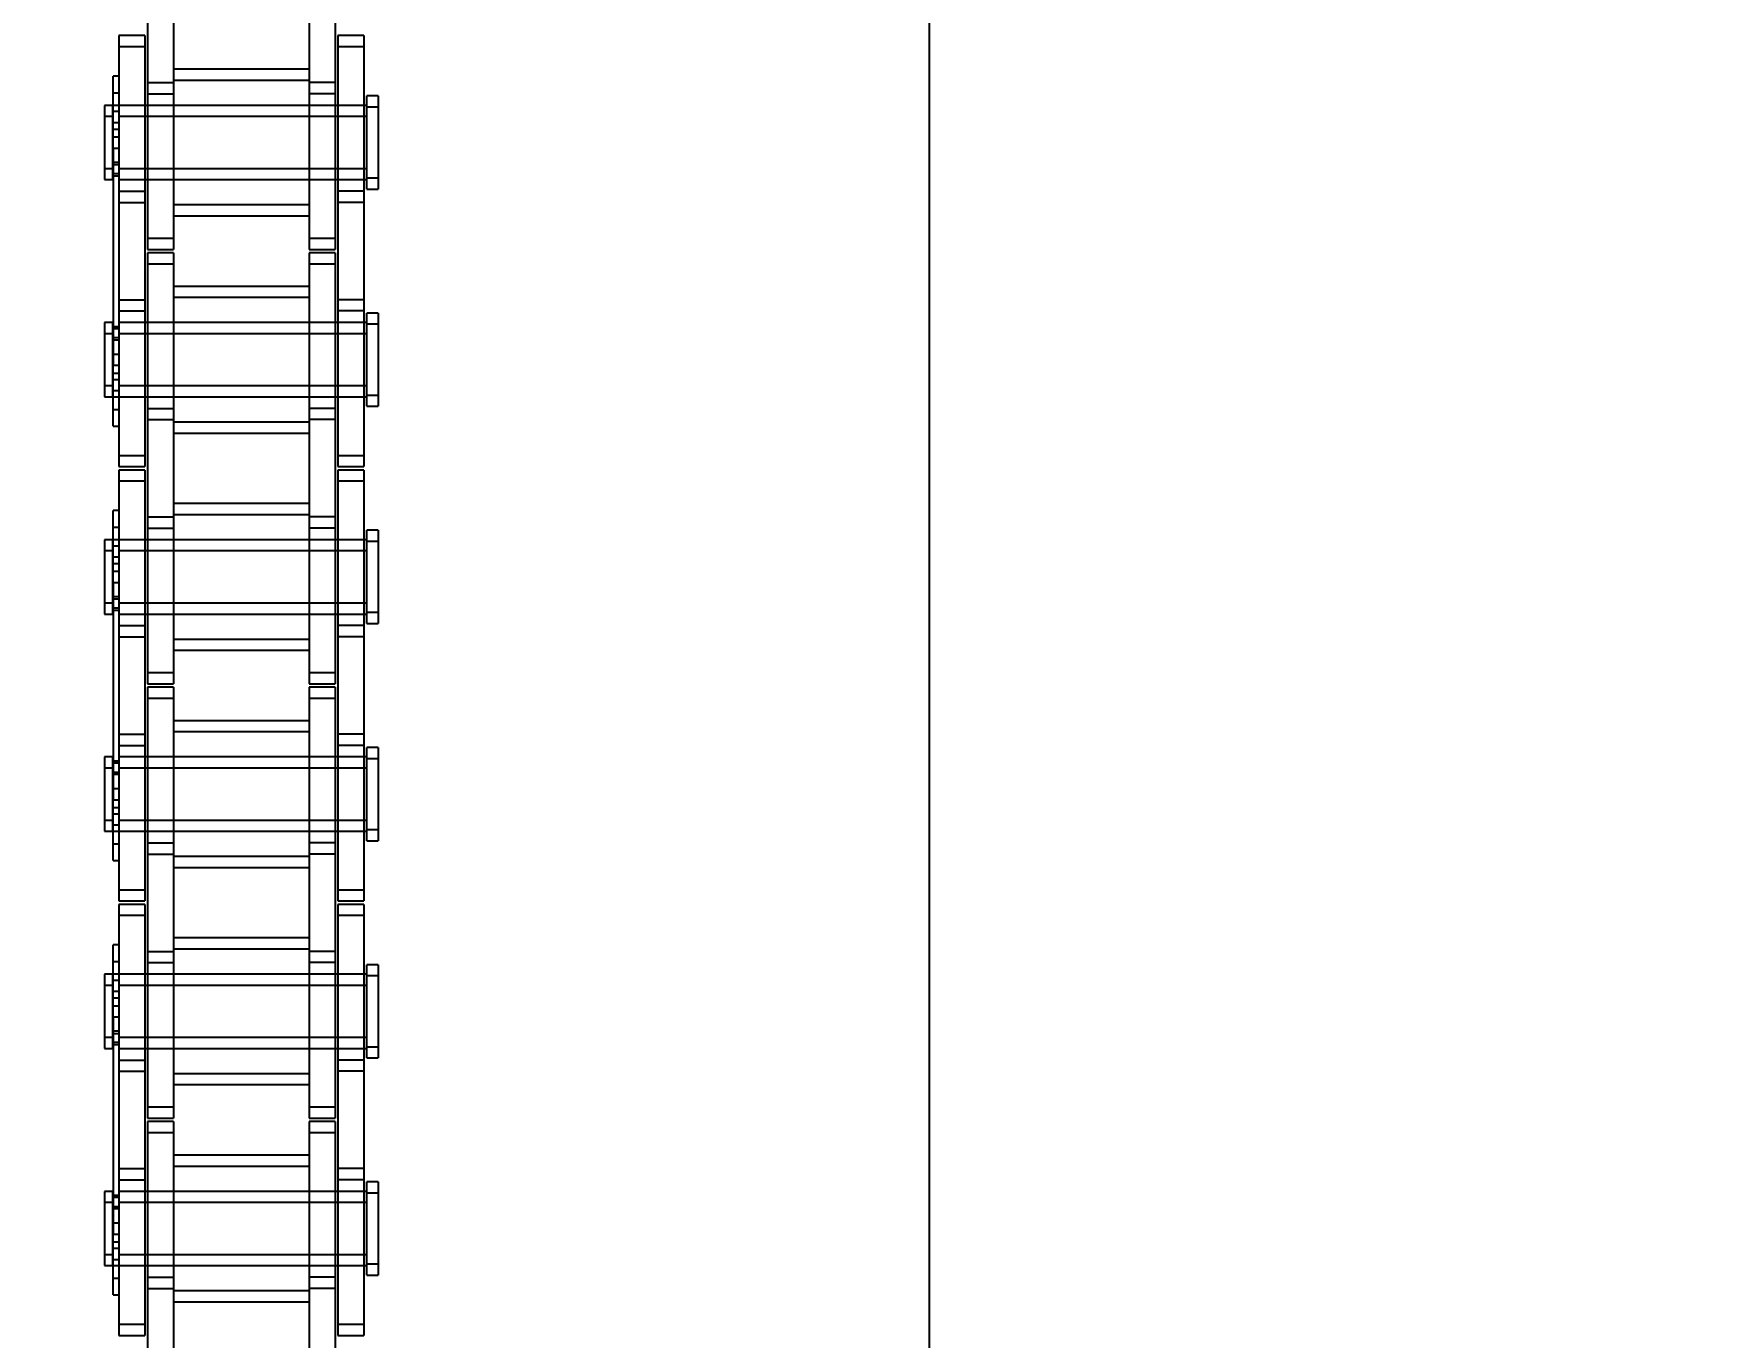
# Model space of a CAD drawing. Header units: metres. Extents: x 0 to 63075, y 0 to 44550.
# Drawn here: x 13791.6 to 13890.7, y 28807.8 to 28884 of the extents above; entities that cross this region are included whole.
import ezdxf

# ---------------------------------------------------------------- set-up
doc = ezdxf.new("R2010")
doc.units = ezdxf.units.M
doc.header["$LTSCALE"] = 75
doc.linetypes.add('HIDDEN2', pattern=[4.7625, 3.175, -1.5875])
for name, color, linetype in [('18_COTAS', 7, 'Continuous'), ('SDM', 7, 'Continuous'), ('SL1', 8, 'Continuous'), ('SL4', 4, 'Continuous'), ('ST1', 7, 'HIDDEN2')]:
    doc.layers.add(name, color=color, linetype=linetype)
doc.styles.add('ROMANS', font='ROMANS.SHX')
doc.dimstyles.new('75___1-75', dxfattribs={"dimscale": 75, "dimtxt": 2.5, "dimasz": 2, "dimexe": 1.5, "dimexo": 1, "dimgap": 0.5, "dimtad": 1, "dimdec": 0, "dimzin": 12, "dimtxsty": 'ROMANS', "dimcen": 0, "dimclrd": 256, "dimclre": 256, "dimclrt": 3, "dimazin": 3, "dimtfac": 1, "dimtdec": 0, "dimtmove": 0, "dimatfit": 0, "dimfxl": 1, "dimlwd": -1, "dimlwe": -1, "dimarcsym": 0})

# ---------------------------------------------------------------- blocks, each defined once
blk = doc.blocks.new('A$C1d93b9d1')
at = {"layer": 'SL1'}
h = blk.add_hatch(dxfattribs=at)
h.set_pattern_fill('_USER', color=256, scale=162.5, angle=45, style=0, pattern_type=0)
h.set_pattern_definition([(45, (-16661.6, -20824.6), (-114.90485, 114.90485), [])])
h.paths.add_polyline_path([(4898.082, 4636.318), (5948.734, 4636.318), (5901.607, 4542.064), (5682.606, 4461.672), (5480.238, 4248.214), (5366.579, 4226.037), (5244.603, 4278.708), (5081.045, 4469.988), (4934.12, 4553.153)])
blk = doc.blocks.new('*D27')
at = {"layer": '18_COTAS', "transparency": 16777216}
for p, q in [((12131.24, 27878.333), (12131.24, 30705.371)), ((13913.74, 30509.566), (13913.74, 30705.371)), ((11981.24, 30592.871), (11122.311, 30592.871)), ((13913.74, 30592.871), (12131.24, 30592.871)), ((14063.74, 30592.871), (14213.74, 30592.871))]:
    blk.add_line(p, q, dxfattribs=at)
for points in [[(11981.24, 30617.871), (11981.24, 30567.871), (12131.24, 30592.871)], [(14063.74, 30617.871), (14063.74, 30567.871), (13913.74, 30592.871)]]:
    blk.add_solid(points, dxfattribs=at)
at = {"layer": 'Defpoints', "color": 0, "transparency": 16777216}
for p in [(13913.74, 30592.871), (13913.74, 30434.566), (12131.24, 27803.333)]:
    blk.add_point(p, dxfattribs=at)
at = {"layer": '18_COTAS', "color": 3, "transparency": 16777216, "insert": (11476.776, 30724.121), "char_height": 187.5, "attachment_point": 5, "style": 'ROMANS'}
blk.add_mtext('1782', dxfattribs=at)
blk = doc.blocks.new('A$C429c7d53')
at = {"layer": 'SL4'}
blk.add_line((123.235, 1009.762), (123.235, 2334.738), dxfattribs=at)
at = {"layer": 'ST1'}
for p, q in [((77.515, 1796.761), (77.515, 1790.411)), ((79.035, 1796.761), (79.035, 1790.411)), ((86.965, 1796.761), (86.965, 1790.411)), ((88.485, 1796.761), (88.485, 1790.411)), ((75.843, 1793.811), (75.843, 1793.156)), ((77.363, 1793.811), (75.843, 1793.811)), ((77.363, 1793.811), (77.363, 1793.156)), ((88.637, 1793.811), (88.637, 1793.156)), ((90.157, 1793.811), (88.637, 1793.811)), ((90.157, 1793.811), (90.157, 1793.156)), ((75.843, 1793.156), (75.843, 1784.061)), ((77.363, 1793.156), (75.843, 1793.156)), ((77.363, 1793.156), (77.363, 1784.061)), ((88.637, 1793.156), (88.637, 1784.061)), ((90.157, 1793.156), (88.637, 1793.156)), ((90.157, 1793.156), (90.157, 1784.061)), ((75.511, 1790.467), (75.511, 1791.443)), ((75.843, 1791.443), (75.511, 1791.443)), ((86.965, 1791.851), (79.035, 1791.851)), ((75.511, 1790.467), (75.843, 1790.467)), ((75.511, 1787.236), (75.511, 1790.467)), ((77.515, 1791.066), (79.035, 1791.066)), ((77.515, 1790.411), (79.035, 1790.411)), ((77.515, 1790.411), (77.515, 1781.316)), ((86.965, 1791.196), (79.035, 1791.196)), ((79.035, 1790.411), (79.035, 1781.316)), ((88.485, 1791.066), (86.965, 1791.066)), ((88.485, 1790.411), (86.965, 1790.411)), ((86.965, 1790.411), (86.965, 1781.316)), ((88.485, 1790.411), (88.485, 1781.316)), ((75, 1789.736), (75, 1789.081)), ((75.474, 1789.736), (75, 1789.736)), ((75.474, 1789.081), (75.474, 1789.736)), ((77.363, 1789.736), (75.511, 1789.736)), ((90.341, 1789.736), (75.843, 1789.736)), ((79.035, 1789.736), (77.515, 1789.736)), ((86.965, 1789.736), (79.035, 1789.736)), ((88.485, 1789.736), (86.965, 1789.736)), ((90.157, 1789.736), (88.637, 1789.736)), ((90.341, 1789.635), (90.341, 1790.29)), ((91, 1790.29), (90.341, 1790.29)), ((90.341, 1784.838), (90.341, 1789.635)), ((91, 1789.635), (90.341, 1789.635)), ((91, 1790.29), (91, 1789.635)), ((91, 1789.635), (91, 1784.838)), ((75, 1789.081), (75, 1785.391)), ((75.474, 1789.081), (75, 1789.081)), ((75.843, 1789.367), (75.474, 1789.367)), ((75.474, 1785.391), (75.474, 1789.081)), ((75.843, 1788.712), (75.474, 1788.712)), ((77.363, 1789.081), (75.843, 1789.081)), ((90.341, 1789.081), (75.843, 1789.081)), ((79.035, 1789.081), (77.515, 1789.081)), ((86.965, 1789.081), (79.035, 1789.081)), ((88.485, 1789.081), (86.965, 1789.081)), ((90.157, 1789.081), (88.637, 1789.081)), ((75.511, 1788.343), (75.843, 1788.343)), ((75.511, 1787.891), (75.843, 1787.891)), ((75.511, 1787.236), (75.511, 1774.536)), ((75.511, 1787.236), (75.843, 1787.236)), ((75, 1786.046), (75.474, 1786.046)), ((75.474, 1786.415), (75.843, 1786.415)), ((75.474, 1785.76), (75.843, 1785.76)), ((75.511, 1786.272), (75.843, 1786.272)), ((75.511, 1785.617), (75.843, 1785.617)), ((75.843, 1786.046), (77.363, 1786.046)), ((75.843, 1786.046), (90.341, 1786.046)), ((77.515, 1786.046), (79.035, 1786.046)), ((79.035, 1786.046), (86.965, 1786.046)), ((86.965, 1786.046), (88.485, 1786.046)), ((88.637, 1786.046), (90.157, 1786.046)), ((90.341, 1785.493), (91, 1785.493)), ((75, 1785.391), (75.474, 1785.391)), ((75.843, 1785.391), (77.363, 1785.391)), ((75.843, 1785.391), (90.341, 1785.391)), ((75.843, 1784.716), (77.363, 1784.716)), ((77.515, 1785.391), (79.035, 1785.391)), ((79.035, 1785.391), (86.965, 1785.391)), ((86.965, 1785.391), (88.485, 1785.391)), ((88.637, 1785.391), (90.157, 1785.391)), ((90.157, 1784.716), (88.637, 1784.716)), ((90.341, 1784.838), (91, 1784.838)), ((75.843, 1784.061), (77.363, 1784.061)), ((75.843, 1784.061), (75.843, 1777.711)), ((77.363, 1784.061), (77.363, 1777.711)), ((79.035, 1783.931), (86.965, 1783.931)), ((90.157, 1784.061), (88.637, 1784.061)), ((88.637, 1784.061), (88.637, 1777.711)), ((90.157, 1784.061), (90.157, 1777.711)), ((79.035, 1783.276), (86.965, 1783.276)), ((77.515, 1781.971), (79.035, 1781.971)), ((86.965, 1781.971), (88.485, 1781.971)), ((77.515, 1781.316), (79.035, 1781.316)), ((77.515, 1781.111), (77.515, 1780.456)), ((79.035, 1781.111), (77.515, 1781.111)), ((79.035, 1781.111), (79.035, 1780.456)), ((86.965, 1781.316), (88.485, 1781.316)), ((86.965, 1781.111), (86.965, 1780.456)), ((88.485, 1781.111), (86.965, 1781.111)), ((88.485, 1781.111), (88.485, 1780.456)), ((77.515, 1780.456), (77.515, 1771.361)), ((79.035, 1780.456), (77.515, 1780.456)), ((79.035, 1780.456), (79.035, 1771.361)), ((86.965, 1780.456), (86.965, 1771.361)), ((88.485, 1780.456), (86.965, 1780.456)), ((88.485, 1780.456), (88.485, 1771.361)), ((86.965, 1779.151), (79.035, 1779.151)), ((75.843, 1778.366), (77.363, 1778.366)), ((75.843, 1777.711), (77.363, 1777.711)), ((75.843, 1777.711), (75.843, 1768.616)), ((77.363, 1777.711), (77.363, 1768.616)), ((86.965, 1778.496), (79.035, 1778.496)), ((90.157, 1778.366), (88.637, 1778.366)), ((90.157, 1777.711), (88.637, 1777.711)), ((88.637, 1777.711), (88.637, 1768.616)), ((90.157, 1777.711), (90.157, 1768.616)), ((90.341, 1776.935), (90.341, 1777.59)), ((91, 1777.59), (90.341, 1777.59)), ((91, 1777.59), (91, 1776.935)), ((75, 1777.036), (75, 1776.381)), ((75.474, 1777.036), (75, 1777.036)), ((75.474, 1776.381), (75.474, 1777.036)), ((75.843, 1776.667), (75.474, 1776.667)), ((75.511, 1776.81), (75.843, 1776.81)), ((77.363, 1777.036), (75.843, 1777.036)), ((90.341, 1777.036), (75.843, 1777.036)), ((79.035, 1777.036), (77.515, 1777.036)), ((86.965, 1777.036), (79.035, 1777.036)), ((88.485, 1777.036), (86.965, 1777.036)), ((90.157, 1777.036), (88.637, 1777.036)), ((90.341, 1772.138), (90.341, 1776.935)), ((91, 1776.935), (90.341, 1776.935)), ((91, 1776.935), (91, 1772.138)), ((75, 1776.381), (75, 1772.691)), ((75.474, 1776.381), (75, 1776.381)), ((75.474, 1772.691), (75.474, 1776.381)), ((75.843, 1776.012), (75.474, 1776.012)), ((75.511, 1776.155), (75.843, 1776.155)), ((77.363, 1776.381), (75.843, 1776.381)), ((90.341, 1776.381), (75.843, 1776.381)), ((79.035, 1776.381), (77.515, 1776.381)), ((86.965, 1776.381), (79.035, 1776.381)), ((88.485, 1776.381), (86.965, 1776.381)), ((90.157, 1776.381), (88.637, 1776.381)), ((75.511, 1775.191), (75.843, 1775.191)), ((75.474, 1773.715), (75.843, 1773.715)), ((75.511, 1774.536), (75.843, 1774.536)), ((75.511, 1770.984), (75.511, 1774.536)), ((75.511, 1774.084), (75.843, 1774.084)), ((75, 1773.346), (75.474, 1773.346)), ((75, 1772.691), (75.474, 1772.691)), ((75.474, 1773.06), (75.843, 1773.06)), ((75.511, 1772.691), (77.363, 1772.691)), ((75.843, 1773.346), (77.363, 1773.346)), ((75.843, 1773.346), (90.341, 1773.346)), ((75.843, 1772.691), (90.341, 1772.691)), ((77.515, 1773.346), (79.035, 1773.346)), ((77.515, 1772.691), (79.035, 1772.691)), ((79.035, 1773.346), (86.965, 1773.346)), ((79.035, 1772.691), (86.965, 1772.691)), ((86.965, 1773.346), (88.485, 1773.346)), ((86.965, 1772.691), (88.485, 1772.691)), ((88.637, 1773.346), (90.157, 1773.346)), ((88.637, 1772.691), (90.157, 1772.691)), ((90.341, 1772.793), (91, 1772.793)), ((75.511, 1771.96), (75.843, 1771.96)), ((77.515, 1772.016), (79.035, 1772.016)), ((88.485, 1772.016), (86.965, 1772.016)), ((90.341, 1772.138), (91, 1772.138)), ((75.511, 1770.984), (75.843, 1770.984)), ((77.515, 1771.361), (79.035, 1771.361)), ((77.515, 1771.361), (77.515, 1765.011)), ((79.035, 1771.361), (79.035, 1765.011)), ((79.035, 1771.231), (86.965, 1771.231)), ((88.485, 1771.361), (86.965, 1771.361)), ((86.965, 1771.361), (86.965, 1765.011)), ((88.485, 1771.361), (88.485, 1765.011)), ((79.035, 1770.576), (86.965, 1770.576)), ((75.843, 1769.271), (77.363, 1769.271)), ((75.843, 1768.616), (77.363, 1768.616)), ((88.637, 1769.271), (90.157, 1769.271)), ((88.637, 1768.616), (90.157, 1768.616)), ((75.843, 1768.411), (75.843, 1767.756)), ((77.363, 1768.411), (75.843, 1768.411)), ((75.843, 1767.756), (75.843, 1758.661)), ((77.363, 1767.756), (75.843, 1767.756)), ((77.363, 1768.411), (77.363, 1767.756)), ((77.363, 1767.756), (77.363, 1758.661)), ((88.637, 1768.411), (88.637, 1767.756)), ((90.157, 1768.411), (88.637, 1768.411)), ((88.637, 1767.756), (88.637, 1758.661)), ((90.157, 1767.756), (88.637, 1767.756)), ((90.157, 1768.411), (90.157, 1767.756)), ((90.157, 1767.756), (90.157, 1758.661)), ((75.511, 1765.067), (75.511, 1766.043)), ((75.843, 1766.043), (75.511, 1766.043)), ((77.515, 1765.666), (79.035, 1765.666)), ((86.965, 1766.451), (79.035, 1766.451)), ((86.965, 1765.796), (79.035, 1765.796)), ((88.485, 1765.666), (86.965, 1765.666)), ((75.511, 1765.067), (75.843, 1765.067)), ((75.511, 1761.836), (75.511, 1765.067)), ((77.515, 1765.011), (79.035, 1765.011)), ((77.515, 1765.011), (77.515, 1755.916)), ((79.035, 1765.011), (79.035, 1755.916)), ((88.485, 1765.011), (86.965, 1765.011)), ((86.965, 1765.011), (86.965, 1755.916)), ((88.485, 1765.011), (88.485, 1755.916)), ((90.341, 1764.235), (90.341, 1764.89)), ((91, 1764.89), (90.341, 1764.89)), ((91, 1764.89), (91, 1764.235)), ((75, 1764.336), (75, 1763.681)), ((75.474, 1764.336), (75, 1764.336)), ((75, 1763.681), (75, 1759.991)), ((75.474, 1763.681), (75, 1763.681)), ((75.474, 1763.681), (75.474, 1764.336)), ((75.843, 1763.967), (75.474, 1763.967)), ((75.474, 1759.991), (75.474, 1763.681)), ((77.363, 1764.336), (75.511, 1764.336)), ((90.341, 1764.336), (75.843, 1764.336)), ((77.363, 1763.681), (75.843, 1763.681)), ((90.341, 1763.681), (75.843, 1763.681)), ((79.035, 1764.336), (77.515, 1764.336)), ((79.035, 1763.681), (77.515, 1763.681)), ((86.965, 1764.336), (79.035, 1764.336)), ((86.965, 1763.681), (79.035, 1763.681)), ((88.485, 1764.336), (86.965, 1764.336)), ((88.485, 1763.681), (86.965, 1763.681)), ((90.157, 1764.336), (88.637, 1764.336)), ((90.157, 1763.681), (88.637, 1763.681)), ((90.341, 1759.438), (90.341, 1764.235)), ((91, 1764.235), (90.341, 1764.235)), ((91, 1764.235), (91, 1759.438)), ((75.843, 1763.312), (75.474, 1763.312)), ((75.511, 1762.943), (75.843, 1762.943)), ((75.511, 1762.491), (75.843, 1762.491)), ((75.511, 1761.836), (75.843, 1761.836)), ((75.511, 1761.836), (75.511, 1749.136)), ((75.474, 1761.015), (75.843, 1761.015)), ((75.511, 1760.872), (75.843, 1760.872)), ((75, 1760.646), (75.474, 1760.646)), ((75, 1759.991), (75.474, 1759.991)), ((75.474, 1760.36), (75.843, 1760.36)), ((75.511, 1760.217), (75.843, 1760.217)), ((75.843, 1760.646), (77.363, 1760.646)), ((75.843, 1760.646), (90.341, 1760.646)), ((75.843, 1759.991), (77.363, 1759.991)), ((75.843, 1759.991), (90.341, 1759.991)), ((77.515, 1760.646), (79.035, 1760.646)), ((77.515, 1759.991), (79.035, 1759.991)), ((79.035, 1760.646), (86.965, 1760.646)), ((79.035, 1759.991), (86.965, 1759.991)), ((86.965, 1760.646), (88.485, 1760.646)), ((86.965, 1759.991), (88.485, 1759.991)), ((88.637, 1760.646), (90.157, 1760.646)), ((88.637, 1759.991), (90.157, 1759.991)), ((90.341, 1760.093), (91, 1760.093)), ((75.843, 1759.316), (77.363, 1759.316)), ((90.157, 1759.316), (88.637, 1759.316)), ((90.341, 1759.438), (91, 1759.438)), ((75.843, 1758.661), (77.363, 1758.661)), ((75.843, 1758.661), (75.843, 1752.311)), ((77.363, 1758.661), (77.363, 1752.311)), ((79.035, 1758.531), (86.965, 1758.531)), ((79.035, 1757.876), (86.965, 1757.876)), ((90.157, 1758.661), (88.637, 1758.661)), ((88.637, 1758.661), (88.637, 1752.311)), ((90.157, 1758.661), (90.157, 1752.311)), ((77.515, 1756.571), (79.035, 1756.571)), ((77.515, 1755.916), (79.035, 1755.916)), ((86.965, 1756.571), (88.485, 1756.571)), ((86.965, 1755.916), (88.485, 1755.916)), ((77.515, 1755.711), (77.515, 1755.056)), ((79.035, 1755.711), (77.515, 1755.711)), ((77.515, 1755.056), (77.515, 1745.961)), ((79.035, 1755.056), (77.515, 1755.056)), ((79.035, 1755.711), (79.035, 1755.056)), ((79.035, 1755.056), (79.035, 1745.961)), ((86.965, 1755.711), (86.965, 1755.056)), ((88.485, 1755.711), (86.965, 1755.711)), ((86.965, 1755.056), (86.965, 1745.961)), ((88.485, 1755.056), (86.965, 1755.056)), ((88.485, 1755.711), (88.485, 1755.056)), ((88.485, 1755.056), (88.485, 1745.961)), ((86.965, 1753.751), (79.035, 1753.751)), ((75.843, 1752.966), (77.363, 1752.966)), ((86.965, 1753.096), (79.035, 1753.096)), ((90.157, 1752.966), (88.637, 1752.966)), ((75.843, 1752.311), (77.363, 1752.311)), ((75.843, 1752.311), (75.843, 1743.216)), ((77.363, 1752.311), (77.363, 1743.216)), ((90.157, 1752.311), (88.637, 1752.311)), ((88.637, 1752.311), (88.637, 1743.216)), ((90.157, 1752.311), (90.157, 1743.216)), ((90.341, 1751.535), (90.341, 1752.19)), ((91, 1752.19), (90.341, 1752.19)), ((91, 1752.19), (91, 1751.535)), ((75, 1751.636), (75, 1750.981)), ((75.474, 1751.636), (75, 1751.636)), ((75, 1750.981), (75, 1747.291)), ((75.474, 1750.981), (75, 1750.981)), ((75.474, 1750.981), (75.474, 1751.636)), ((75.843, 1751.267), (75.474, 1751.267)), ((75.474, 1747.291), (75.474, 1750.981)), ((75.511, 1751.41), (75.843, 1751.41)), ((77.363, 1751.636), (75.843, 1751.636)), ((90.341, 1751.636), (75.843, 1751.636)), ((77.363, 1750.981), (75.843, 1750.981)), ((90.341, 1750.981), (75.843, 1750.981)), ((79.035, 1751.636), (77.515, 1751.636)), ((79.035, 1750.981), (77.515, 1750.981)), ((86.965, 1751.636), (79.035, 1751.636)), ((86.965, 1750.981), (79.035, 1750.981)), ((88.485, 1751.636), (86.965, 1751.636)), ((88.485, 1750.981), (86.965, 1750.981)), ((90.157, 1751.636), (88.637, 1751.636)), ((90.157, 1750.981), (88.637, 1750.981)), ((90.341, 1746.738), (90.341, 1751.535)), ((91, 1751.535), (90.341, 1751.535)), ((91, 1751.535), (91, 1746.738)), ((75.843, 1750.612), (75.474, 1750.612)), ((75.511, 1750.755), (75.843, 1750.755)), ((75.511, 1749.791), (75.843, 1749.791)), ((75.511, 1749.136), (75.843, 1749.136)), ((75.511, 1745.584), (75.511, 1749.136)), ((75, 1747.946), (75.474, 1747.946)), ((75.474, 1748.315), (75.843, 1748.315)), ((75.511, 1748.684), (75.843, 1748.684)), ((75.843, 1747.946), (77.363, 1747.946)), ((75.843, 1747.946), (90.341, 1747.946)), ((77.515, 1747.946), (79.035, 1747.946)), ((79.035, 1747.946), (86.965, 1747.946)), ((86.965, 1747.946), (88.485, 1747.946)), ((88.637, 1747.946), (90.157, 1747.946)), ((75, 1747.291), (75.474, 1747.291)), ((75.474, 1747.66), (75.843, 1747.66)), ((75.511, 1747.291), (77.363, 1747.291)), ((75.843, 1747.291), (90.341, 1747.291)), ((77.515, 1747.291), (79.035, 1747.291)), ((79.035, 1747.291), (86.965, 1747.291)), ((86.965, 1747.291), (88.485, 1747.291)), ((88.637, 1747.291), (90.157, 1747.291)), ((90.341, 1747.393), (91, 1747.393)), ((75.511, 1746.56), (75.843, 1746.56)), ((77.515, 1746.616), (79.035, 1746.616)), ((77.515, 1745.961), (79.035, 1745.961)), ((77.515, 1745.961), (77.515, 1739.611)), ((79.035, 1745.961), (79.035, 1739.611)), ((79.035, 1745.831), (86.965, 1745.831)), ((88.485, 1746.616), (86.965, 1746.616)), ((88.485, 1745.961), (86.965, 1745.961)), ((86.965, 1745.961), (86.965, 1739.611)), ((88.485, 1745.961), (88.485, 1739.611)), ((90.341, 1746.738), (91, 1746.738)), ((75.511, 1745.584), (75.843, 1745.584)), ((79.035, 1745.176), (86.965, 1745.176)), ((75.843, 1743.871), (77.363, 1743.871)), ((88.637, 1743.871), (90.157, 1743.871)), ((75.843, 1743.216), (77.363, 1743.216)), ((75.843, 1743.011), (75.843, 1742.356)), ((77.363, 1743.011), (75.843, 1743.011)), ((77.363, 1743.011), (77.363, 1742.356)), ((88.637, 1743.216), (90.157, 1743.216)), ((88.637, 1743.011), (88.637, 1742.356)), ((90.157, 1743.011), (88.637, 1743.011)), ((90.157, 1743.011), (90.157, 1742.356)), ((75.843, 1742.356), (75.843, 1733.261)), ((77.363, 1742.356), (75.843, 1742.356)), ((77.363, 1742.356), (77.363, 1733.261)), ((88.637, 1742.356), (88.637, 1733.261)), ((90.157, 1742.356), (88.637, 1742.356)), ((90.157, 1742.356), (90.157, 1733.261)), ((86.965, 1741.051), (79.035, 1741.051)), ((75.511, 1739.667), (75.511, 1740.643)), ((75.843, 1740.643), (75.511, 1740.643)), ((77.515, 1740.266), (79.035, 1740.266)), ((86.965, 1740.396), (79.035, 1740.396)), ((88.485, 1740.266), (86.965, 1740.266)), ((75, 1738.936), (75, 1738.281)), ((75.474, 1738.936), (75, 1738.936)), ((75.474, 1738.281), (75.474, 1738.936)), ((75.511, 1739.667), (75.843, 1739.667)), ((75.511, 1736.436), (75.511, 1739.667)), ((77.363, 1738.936), (75.511, 1738.936)), ((90.341, 1738.936), (75.843, 1738.936)), ((77.515, 1739.611), (79.035, 1739.611)), ((77.515, 1739.611), (77.515, 1730.516)), ((79.035, 1738.936), (77.515, 1738.936)), ((79.035, 1739.611), (79.035, 1730.516)), ((86.965, 1738.936), (79.035, 1738.936)), ((88.485, 1739.611), (86.965, 1739.611)), ((86.965, 1739.611), (86.965, 1730.516)), ((88.485, 1738.936), (86.965, 1738.936)), ((88.485, 1739.611), (88.485, 1730.516)), ((90.157, 1738.936), (88.637, 1738.936)), ((90.341, 1738.835), (90.341, 1739.49)), ((91, 1739.49), (90.341, 1739.49)), ((91, 1739.49), (91, 1738.835)), ((75, 1738.281), (75, 1734.591)), ((75.474, 1738.281), (75, 1738.281)), ((75.843, 1738.567), (75.474, 1738.567)), ((75.474, 1734.591), (75.474, 1738.281)), ((75.843, 1737.912), (75.474, 1737.912)), ((77.363, 1738.281), (75.843, 1738.281)), ((90.341, 1738.281), (75.843, 1738.281)), ((79.035, 1738.281), (77.515, 1738.281)), ((86.965, 1738.281), (79.035, 1738.281)), ((88.485, 1738.281), (86.965, 1738.281)), ((90.157, 1738.281), (88.637, 1738.281)), ((90.341, 1734.038), (90.341, 1738.835)), ((91, 1738.835), (90.341, 1738.835)), ((91, 1738.835), (91, 1734.038)), ((75.511, 1737.543), (75.843, 1737.543)), ((75.511, 1737.091), (75.843, 1737.091)), ((75.511, 1736.436), (75.511, 1723.736)), ((75.511, 1736.436), (75.843, 1736.436)), ((75, 1735.246), (75.474, 1735.246)), ((75.474, 1735.615), (75.843, 1735.615)), ((75.474, 1734.96), (75.843, 1734.96)), ((75.511, 1735.472), (75.843, 1735.472)), ((75.843, 1735.246), (77.363, 1735.246)), ((75.843, 1735.246), (90.341, 1735.246)), ((77.515, 1735.246), (79.035, 1735.246)), ((79.035, 1735.246), (86.965, 1735.246)), ((86.965, 1735.246), (88.485, 1735.246)), ((88.637, 1735.246), (90.157, 1735.246)), ((75, 1734.591), (75.474, 1734.591)), ((75.511, 1734.817), (75.843, 1734.817)), ((75.843, 1734.591), (77.363, 1734.591)), ((75.843, 1734.591), (90.341, 1734.591)), ((77.515, 1734.591), (79.035, 1734.591)), ((79.035, 1734.591), (86.965, 1734.591)), ((86.965, 1734.591), (88.485, 1734.591)), ((88.637, 1734.591), (90.157, 1734.591)), ((90.341, 1734.693), (91, 1734.693)), ((90.341, 1734.038), (91, 1734.038)), ((75.843, 1733.916), (77.363, 1733.916)), ((75.843, 1733.261), (77.363, 1733.261)), ((75.843, 1733.261), (75.843, 1726.911)), ((77.363, 1733.261), (77.363, 1726.911)), ((79.035, 1733.131), (86.965, 1733.131)), ((90.157, 1733.916), (88.637, 1733.916)), ((90.157, 1733.261), (88.637, 1733.261)), ((88.637, 1733.261), (88.637, 1726.911)), ((90.157, 1733.261), (90.157, 1726.911)), ((79.035, 1732.476), (86.965, 1732.476)), ((77.515, 1731.171), (79.035, 1731.171)), ((86.965, 1731.171), (88.485, 1731.171)), ((77.515, 1730.516), (79.035, 1730.516)), ((77.515, 1730.311), (77.515, 1729.656)), ((79.035, 1730.311), (77.515, 1730.311)), ((79.035, 1730.311), (79.035, 1729.656)), ((86.965, 1730.516), (88.485, 1730.516)), ((86.965, 1730.311), (86.965, 1729.656)), ((88.485, 1730.311), (86.965, 1730.311)), ((88.485, 1730.311), (88.485, 1729.656)), ((77.515, 1729.656), (77.515, 1720.561)), ((79.035, 1729.656), (77.515, 1729.656)), ((79.035, 1729.656), (79.035, 1720.561)), ((86.965, 1729.656), (86.965, 1720.561)), ((88.485, 1729.656), (86.965, 1729.656)), ((88.485, 1729.656), (88.485, 1720.561)), ((86.965, 1728.351), (79.035, 1728.351)), ((75.843, 1727.566), (77.363, 1727.566)), ((86.965, 1727.696), (79.035, 1727.696)), ((90.157, 1727.566), (88.637, 1727.566)), ((75, 1726.236), (75, 1725.581)), ((75.474, 1726.236), (75, 1726.236)), ((75.474, 1725.581), (75.474, 1726.236)), ((75.511, 1726.01), (75.843, 1726.01)), ((75.843, 1726.911), (77.363, 1726.911)), ((75.843, 1726.911), (75.843, 1717.816)), ((77.363, 1726.236), (75.843, 1726.236)), ((90.341, 1726.236), (75.843, 1726.236)), ((77.363, 1726.911), (77.363, 1717.816)), ((79.035, 1726.236), (77.515, 1726.236)), ((86.965, 1726.236), (79.035, 1726.236)), ((88.485, 1726.236), (86.965, 1726.236)), ((90.157, 1726.911), (88.637, 1726.911)), ((88.637, 1726.911), (88.637, 1717.816)), ((90.157, 1726.236), (88.637, 1726.236)), ((90.157, 1726.911), (90.157, 1717.816)), ((90.341, 1726.135), (90.341, 1726.79)), ((91, 1726.79), (90.341, 1726.79)), ((90.341, 1721.338), (90.341, 1726.135)), ((91, 1726.135), (90.341, 1726.135)), ((91, 1726.79), (91, 1726.135)), ((91, 1726.135), (91, 1721.338)), ((75, 1725.581), (75, 1721.891)), ((75.474, 1725.581), (75, 1725.581)), ((75.843, 1725.867), (75.474, 1725.867)), ((75.474, 1721.891), (75.474, 1725.581)), ((75.843, 1725.212), (75.474, 1725.212)), ((75.511, 1725.355), (75.843, 1725.355)), ((77.363, 1725.581), (75.843, 1725.581)), ((90.341, 1725.581), (75.843, 1725.581)), ((79.035, 1725.581), (77.515, 1725.581)), ((86.965, 1725.581), (79.035, 1725.581)), ((88.485, 1725.581), (86.965, 1725.581)), ((90.157, 1725.581), (88.637, 1725.581)), ((75.511, 1724.391), (75.843, 1724.391)), ((75.511, 1723.736), (75.843, 1723.736)), ((75.511, 1720.184), (75.511, 1723.736)), ((75.511, 1723.284), (75.843, 1723.284)), ((75, 1722.546), (75.474, 1722.546)), ((75.474, 1722.915), (75.843, 1722.915)), ((75.474, 1722.26), (75.843, 1722.26)), ((75.843, 1722.546), (77.363, 1722.546)), ((75.843, 1722.546), (90.341, 1722.546)), ((77.515, 1722.546), (79.035, 1722.546)), ((79.035, 1722.546), (86.965, 1722.546)), ((86.965, 1722.546), (88.485, 1722.546)), ((88.637, 1722.546), (90.157, 1722.546)), ((75, 1721.891), (75.474, 1721.891)), ((75.511, 1721.891), (77.363, 1721.891)), ((75.511, 1721.16), (75.843, 1721.16)), ((75.843, 1721.891), (90.341, 1721.891)), ((77.515, 1721.891), (79.035, 1721.891)), ((77.515, 1721.216), (79.035, 1721.216)), ((79.035, 1721.891), (86.965, 1721.891)), ((86.965, 1721.891), (88.485, 1721.891)), ((88.485, 1721.216), (86.965, 1721.216)), ((88.637, 1721.891), (90.157, 1721.891)), ((90.341, 1721.993), (91, 1721.993)), ((90.341, 1721.338), (91, 1721.338)), ((75.511, 1720.184), (75.843, 1720.184)), ((77.515, 1720.561), (79.035, 1720.561)), ((77.515, 1720.561), (77.515, 1714.211)), ((79.035, 1720.561), (79.035, 1714.211)), ((79.035, 1720.431), (86.965, 1720.431)), ((88.485, 1720.561), (86.965, 1720.561)), ((86.965, 1720.561), (86.965, 1714.211)), ((88.485, 1720.561), (88.485, 1714.211)), ((79.035, 1719.776), (86.965, 1719.776)), ((75.843, 1718.471), (77.363, 1718.471)), ((88.637, 1718.471), (90.157, 1718.471)), ((75.843, 1717.816), (77.363, 1717.816)), ((88.637, 1717.816), (90.157, 1717.816))]:
    blk.add_line(p, q, dxfattribs=at)

msp = doc.modelspace()

# ---------------------------------------------------------------- block references
at = {"layer": 'SDM'}
for name, p in [('A$C1d93b9d1', (8259.513, 24302.833)), ('A$C429c7d53', (13720.74, 27090.066))]:
    msp.add_blockref(name, p, dxfattribs=at)

# ---------------------------------------------------------------- dimensions: what is measured, and where the dimension line sits
at = {"layer": '18_COTAS'}
dim = msp.add_linear_dim(base=(13913.739964506, 30592.871167243), p1=(12131.239964508, 27803.333456501), p2=(13913.739964506, 30434.565956577), dimstyle='75___1-75', dxfattribs=at)
dim.commit()
dim.dimension.update_dxf_attribs({"geometry": '*D27', "text_midpoint": (11476.775678793, 30592.871167243), "dimtype": 160})

doc.saveas('drawing.dxf')
